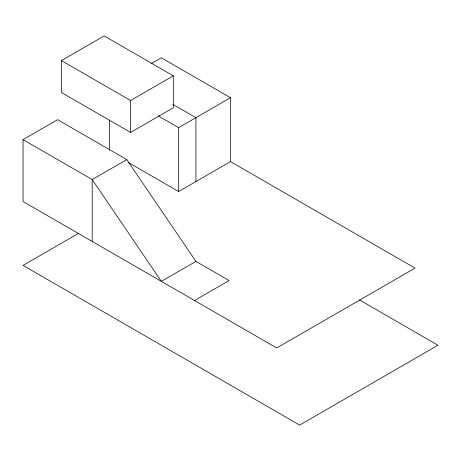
<?xml version="1.0" encoding="UTF-8"?>
<svg xmlns="http://www.w3.org/2000/svg" width="461" height="461" viewBox="0 0 461 461"><rect width="100%" height="100%" fill="white"/><g stroke="black" fill="none" stroke-linecap="round" stroke-linejoin="round"><path stroke-width="0.69" d="M61.428 60.587L104.163 35.912L173.313 75.835L173.313 107.776L130.578 132.445L61.428 92.523L61.428 60.587L130.578 100.51L173.313 75.835M151.473 63.497L161.35 57.792L230.5 97.715L230.5 161.592L415.021 268.129L276.721 347.974L23.05 201.515L23.05 139.637L57.625 119.676L126.775 159.598L195.925 261.404L229.117 280.565L194.542 300.526M158.077 115.786L178.638 127.657L230.5 97.715M126.775 159.598L92.2 179.56L23.05 139.637M78.497 233.387L23.05 265.398L299.65 425.088L437.95 345.243L359.453 299.921M128.175 162.405L178.638 191.534L230.5 161.592M195.925 261.404L161.35 281.366L92.2 179.56L92.2 241.437M172.875 104.37L195.925 117.676L195.925 181.553M178.638 127.657L178.638 191.534M130.578 100.51L130.578 132.445M109.488 120.033L109.488 150.177"/></g></svg>
